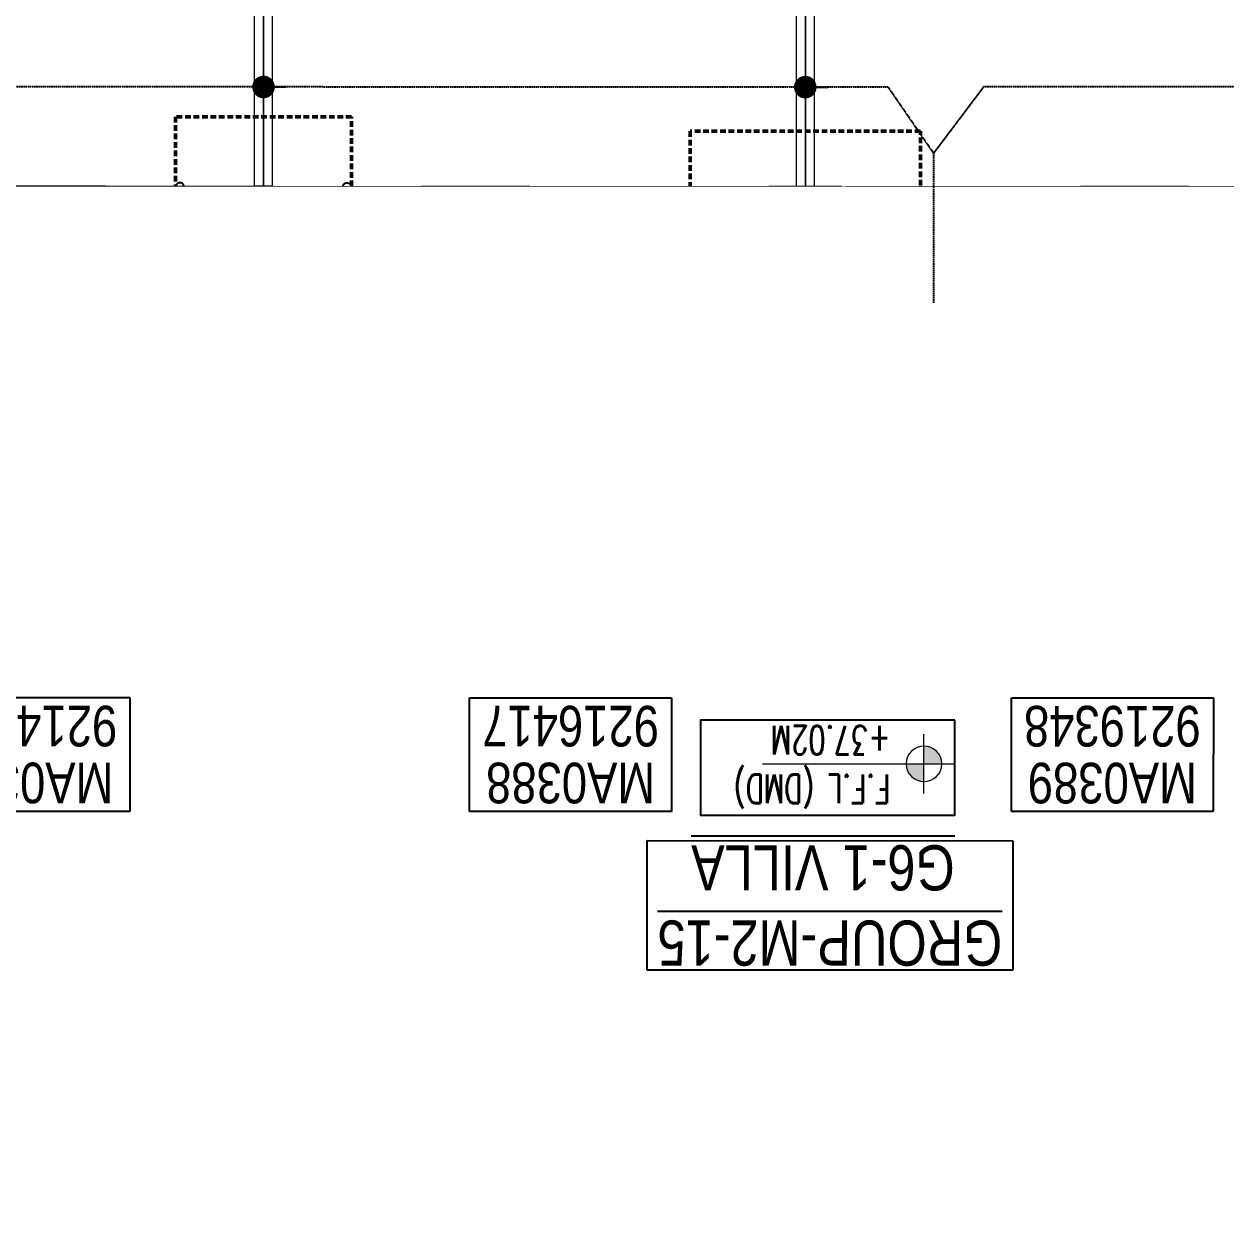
# Model space of a CAD drawing. Header units: centimetres. Extents: x -6122352 to 6876996, y -1694241 to 2592194.
# Drawn here: x 59237 to 72548, y -35035 to -21858 of the extents above; entities that cross this region are included whole.
import ezdxf
from ezdxf.xclip import XClip

# ---------------------------------------------------------------- set-up
doc = ezdxf.new("R2010")
doc.units = ezdxf.units.CM
doc.header["$MEASUREMENT"] = 0
doc.header["$XCLIPFRAME"] = 2
for name, pattern in [('DASHED2', [0.375, 0.25, -0.125]), ('XR-AR-MID-SETTING OUT FOR MASTER$0$23585-XR-AR-MID-GROUND FLOOR$0$23261-XR-AR-SI-GF$0$HIDDEN', [0.375, 0.25, -0.125]), ('XR-AR-MID-SETTING OUT FOR MASTER$0$23585-XR-AR-MID-GROUND FLOOR$0$945-4P-1-101-GROUND FLOOR PLAN$0$XR-MIDDLE-GROUND FLOOR PLAN$0$HIDDEN', [9.525, 6.35, -3.175]), ('XR-AR-MID-SETTING OUT FOR MASTER$0$23585-XR-AR-MID-GROUND FLOOR$0$945-4P-1-101-GROUND FLOOR PLAN$0$XR-MIDDLE-GROUND FLOOR PLAN$0$HIDDEN2', [0.1875, 0.125, -0.0625])]:
    doc.linetypes.add(name, pattern=pattern)
doc.layers.add('08-Compound Wall-4', color=7, linetype='Continuous', lineweight=25, true_color=0xff4405)
for name, color, linetype, lineweight in [('23585-XR-AR-DAMAC PLOT LIMITS$0$1-Mid units', 41, 'Continuous', 5), ('@ Foundations', 4, 'DASHED2', 50), ('A-ANNO-TEXT', 3, 'Continuous', 25), ('XR-AR-MID-SETTING OUT FOR MASTER$0$23585-XR-AR-MID-GROUND FLOOR$0$$A-GLAZ-WNDO', 232, 'Continuous', 9), ('XR-AR-MID-SETTING OUT FOR MASTER$0$23585-XR-AR-MID-GROUND FLOOR$0$$A-WALL', 1, 'Continuous', 5), ('XR-AR-MID-SETTING OUT FOR MASTER$0$23585-XR-AR-MID-GROUND FLOOR$0$A-DOOR', 31, 'Continuous', 5), ('XR-AR-MID-SETTING OUT FOR MASTER$0$23585-XR-AR-MID-GROUND FLOOR$0$A-DOOR-FULL', 1, 'Continuous', 9), ('XR-AR-MID-SETTING OUT FOR MASTER$0$23585-XR-AR-MID-GROUND FLOOR$0$A-EQUP-KITN-PLAN', 202, 'Continuous', 9), ('XR-AR-MID-SETTING OUT FOR MASTER$0$23585-XR-AR-MID-GROUND FLOOR$0$A-FLOR-OVHD', 9, 'XR-AR-MID-SETTING OUT FOR MASTER$0$23585-XR-AR-MID-GROUND FLOOR$0$23261-XR-AR-SI-GF$0$HIDDEN', 15), ('XR-AR-MID-SETTING OUT FOR MASTER$0$23585-XR-AR-MID-GROUND FLOOR$0$A-FLOR-PATT', 8, 'Continuous', 5), ('XR-AR-MID-SETTING OUT FOR MASTER$0$23585-XR-AR-MID-GROUND FLOOR$0$A-GLAZ-SILL', 8, 'Continuous', 5), ('XR-AR-MID-SETTING OUT FOR MASTER$0$23585-XR-AR-MID-GROUND FLOOR$0$A-GLAZ-WNDO', 232, 'Continuous', 9), ('XR-AR-MID-SETTING OUT FOR MASTER$0$23585-XR-AR-MID-GROUND FLOOR$0$A-WALL', 7, 'Continuous', 30), ('XR-AR-MID-SETTING OUT FOR MASTER$0$23585-XR-AR-MID-GROUND FLOOR$0$A-WALL-FNSH', 9, 'Continuous', 5), ('XR-AR-MID-SETTING OUT FOR MASTER$0$23585-XR-AR-MID-GROUND FLOOR$0$S-COLS', 51, 'Continuous', 40), ('Xref group 33-41$0$36-TAGLVL', 23, 'Continuous', 9)]:
    doc.layers.add(name, color=color, linetype=linetype, lineweight=lineweight)
for name, color, linetype in [('@MI-REF LAYER', 7, 'Continuous'), ('B_TH_4', 7, 'Continuous'), ('XR-AR-MID-SETTING OUT FOR MASTER$0$23585-XR-AR-MID-GROUND FLOOR$0$A-Flor-Hral', 3, 'Continuous'), ('XR-AR-MID-SETTING OUT FOR MASTER$0$23585-XR-AR-MID-GROUND FLOOR$0$A-Flor-Strs', 1, 'Continuous'), ('XR-AR-MID-SETTING OUT FOR MASTER$0$23585-XR-AR-MID-GROUND FLOOR$0$G-SHAD-20', 251, 'Continuous'), ('XR-AR-MID-SETTING OUT FOR MASTER$0$23585-XR-AR-MID-GROUND FLOOR$0$GS-HATCH-FLOOR TILE', 251, 'Continuous'), ('Xref group 33-41$0$S-LEVELS', 2, 'Continuous'), ('Xref group 33-41$0$TYPICAL NEW PROFILE', 3, 'Continuous')]:
    doc.layers.add(name, color=color, linetype=linetype)
doc.styles.add('Xref group 33-41$0$1710 X BOUNDARY WALL OPTION 1$0$Ariel', font='arial.ttf', dxfattribs={"width": 0.8})
doc.styles.add('Xref group 33-41$0$DLT_TEXT', font='romans.shx', dxfattribs={"width": 0.7})
doc.styles.add('Xref group 33-41$0$Overall SOP Plan$0$LAC-609-NG10-1-XREF-GRID-125SC$0$GRID-DIM-NO', font='arial.ttf', dxfattribs={"width": 0.8})

# ---------------------------------------------------------------- blocks, each defined once
blk = doc.blocks.new('23585-XR-AR-DAMAC PLOT LIMITS')
at = {"layer": '23585-XR-AR-DAMAC PLOT LIMITS$0$1-Mid units', "color": 251, "true_color": 0x636466}
for points in [[(496468.644, 2768918.434), (496450.948, 2768934.648), (496455.002, 2768939.071), (496472.697, 2768922.857)], [(496464.59, 2768914.01), (496446.895, 2768930.224), (496450.948, 2768934.648), (496468.644, 2768918.434)], [(496460.537, 2768909.586), (496442.842, 2768925.8), (496446.895, 2768930.224), (496464.59, 2768914.01)]]:
    blk.add_lwpolyline(points, close=True, dxfattribs=at)
blk = doc.blocks.new('A$Cf093b529')
at = {"layer": 'A-ANNO-TEXT'}
blk.add_blockref('23585-XR-AR-DAMAC PLOT LIMITS', (-495391.99, -2768603.442), dxfattribs=at)
blk = doc.blocks.new('XR-AR-MID-SETTING OUT FOR MASTER$0$23585-XR-AR-MID-GROUND FLOOR$0$945-4P-1-101-GROUND FLOOR PLAN$0$XR-MIDDLE-CAR PARK HATCH')
at = {"layer": 'XR-AR-MID-SETTING OUT FOR MASTER$0$23585-XR-AR-MID-GROUND FLOOR$0$A-FLOR-PATT'}
blk.add_lwpolyline([(9250, 100), (9250, 5500), (15050, 5503), (15050, 100)], close=True, dxfattribs=at)
blk = doc.blocks.new('*U773')
for points in [[(91, 0), (41, 0), (41, 1021), (91, 1021)], [(0, 0), (38, 0), (38, -50), (50, -50), (50, -122), (0, -122)], [(1100, 0), (1062, 0), (1062, -50), (1050, -50), (1050, -122), (1100, -122)]]:
    blk.add_lwpolyline(points, close=True)
at = {"color": 8, "linetype": 'XR-AR-MID-SETTING OUT FOR MASTER$0$23585-XR-AR-MID-GROUND FLOOR$0$945-4P-1-101-GROUND FLOOR PLAN$0$XR-MIDDLE-GROUND FLOOR PLAN$0$HIDDEN2'}
blk.add_arc((41, 0), 1021, 0, 90, dxfattribs=at)
at = {"layer": 'XR-AR-MID-SETTING OUT FOR MASTER$0$23585-XR-AR-MID-GROUND FLOOR$0$A-GLAZ-SILL', "linetype": 'XR-AR-MID-SETTING OUT FOR MASTER$0$23585-XR-AR-MID-GROUND FLOOR$0$945-4P-1-101-GROUND FLOOR PLAN$0$XR-MIDDLE-GROUND FLOOR PLAN$0$HIDDEN2', "ltscale": 3}
blk.add_lwpolyline([(0, 0), (1100, 0), (1100, -122), (0, -122)], close=True, dxfattribs=at)
blk = doc.blocks.new('*U27')
for points in [[(91, 0), (41, 0), (41, 1021), (91, 1021)], [(0, 0), (38, 0), (38, -50), (50, -50), (50, -250), (0, -250)], [(1100, 0), (1062, 0), (1062, -50), (1050, -50), (1050, -250), (1100, -250)]]:
    blk.add_lwpolyline(points, close=True)
at = {"color": 8, "linetype": 'XR-AR-MID-SETTING OUT FOR MASTER$0$23585-XR-AR-MID-GROUND FLOOR$0$945-4P-1-101-GROUND FLOOR PLAN$0$XR-MIDDLE-GROUND FLOOR PLAN$0$HIDDEN2'}
blk.add_arc((41, 0), 1021, 0, 90, dxfattribs=at)
at = {"layer": 'XR-AR-MID-SETTING OUT FOR MASTER$0$23585-XR-AR-MID-GROUND FLOOR$0$A-GLAZ-SILL', "linetype": 'XR-AR-MID-SETTING OUT FOR MASTER$0$23585-XR-AR-MID-GROUND FLOOR$0$945-4P-1-101-GROUND FLOOR PLAN$0$XR-MIDDLE-GROUND FLOOR PLAN$0$HIDDEN2', "ltscale": 3}
blk.add_lwpolyline([(0, 0), (1100, 0), (1100, -250), (0, -250)], close=True, dxfattribs=at)
blk = doc.blocks.new('XR-AR-MID-SETTING OUT FOR MASTER$0$23585-XR-AR-MID-GROUND FLOOR$0$945-4P-1-101-GROUND FLOOR PLAN$0$XR-MIDDLE-GROUND FLOOR PLAN$0$A$C69996ABC')
at = {"layer": 'XR-AR-MID-SETTING OUT FOR MASTER$0$23585-XR-AR-MID-GROUND FLOOR$0$A-FLOR-OVHD', "linetype": 'XR-AR-MID-SETTING OUT FOR MASTER$0$23585-XR-AR-MID-GROUND FLOOR$0$945-4P-1-101-GROUND FLOOR PLAN$0$XR-MIDDLE-GROUND FLOOR PLAN$0$HIDDEN2', "ltscale": 5}
for p, q in [((0, 0.9), (0.1, 0.9)), ((0, 0.9), (0, 0)), ((0, 0), (0.1, 0))]:
    blk.add_line(p, q, dxfattribs=at)
blk.add_lwpolyline([(0.1, 0.85), (0.25, 0.45), (0.1, 0.05)], dxfattribs=at)
at = {"layer": 'XR-AR-MID-SETTING OUT FOR MASTER$0$23585-XR-AR-MID-GROUND FLOOR$0$A-GLAZ-WNDO'}
for p, q in [((0.1, 0.85), (0.1, 0.9)), ((0.1, 0.9), (0.1, 0)), ((0.25, 0.85), (0.1, 0.85)), ((0.25, 0.9), (0.25, 0.85)), ((0.25, 0.85), (0.25, 0.05)), ((0.1, 0), (0.1, 0.05)), ((0.1, 0.05), (0.25, 0.05)), ((0.25, 0), (0.25, 0.05))]:
    blk.add_line(p, q, dxfattribs=at)
for points in [[(0.25, 0.9), (0.1, 0.9)], [(0.1, 0), (0.25, 0)]]:
    blk.add_lwpolyline(points, dxfattribs=at)
blk.add_lwpolyline([(0.25, 0.85), (0.25, 0.05), (0.2, 0.05), (0.2, 0.85)], close=True, dxfattribs=at)
blk = doc.blocks.new('XR-AR-MID-SETTING OUT FOR MASTER$0$23585-XR-AR-MID-GROUND FLOOR$0$945-4P-1-101-GROUND FLOOR PLAN$0$XR-MIDDLE-GROUND FLOOR PLAN$0$A$C70344426')
at = {"layer": 'XR-AR-MID-SETTING OUT FOR MASTER$0$23585-XR-AR-MID-GROUND FLOOR$0$A-GLAZ-SILL'}
blk.add_line((0.25, 2.65), (0.25, 0), dxfattribs=at)
at = {"layer": 'XR-AR-MID-SETTING OUT FOR MASTER$0$23585-XR-AR-MID-GROUND FLOOR$0$A-GLAZ-WNDO'}
for p, q in [((0, 2.65), (0, 2.6)), ((0, 2.65), (0.25, 2.65)), ((0, 2.6), (0.15, 2.6)), ((0.15, 2.6), (0.15, 2.65)), ((0.15, 2.6), (0.15, 0)), ((0, 1.8), (0, 1.75)), ((0.15, 1.8), (0, 1.8)), ((0, 1.75), (0.15, 1.75)), ((0.15, 1.75), (0.15, 1.8)), ((0, 0.9), (0, 0.85)), ((0.15, 0.9), (0, 0.9)), ((0, 0.85), (0.15, 0.85)), ((0, 0.85), (0, 0.05)), ((0.15, 0.85), (0.15, 0.9)), ((0.15, 0.05), (0, 0.05)), ((0, 0), (0, 0.05)), ((0.15, 0), (0.15, 0.05)), ((0.25, 0), (0, 0))]:
    blk.add_line(p, q, dxfattribs=at)
blk.add_lwpolyline([(0.05, 1.8), (0.05, 2.6), (0, 2.6), (0, 0.9), (0.05, 0.9), (0.05, 1.75)], dxfattribs=at)
blk.add_lwpolyline([(0, 0.85), (0, 0.05), (0.05, 0.05), (0.05, 0.85)], close=True, dxfattribs=at)
blk = doc.blocks.new('*U28')
for points in [[(0, 70), (38, 70), (38, 120), (50, 120), (50, 180), (0, 180)], [(1100, 70), (1062, 70), (1062, 120), (1050, 120), (1050, 180), (1100, 180)], [(91, 70), (41, 70), (41, -951), (91, -951)]]:
    blk.add_lwpolyline(points, close=True)
at = {"color": 8, "linetype": 'XR-AR-MID-SETTING OUT FOR MASTER$0$23585-XR-AR-MID-GROUND FLOOR$0$945-4P-1-101-GROUND FLOOR PLAN$0$XR-MIDDLE-GROUND FLOOR PLAN$0$HIDDEN2'}
blk.add_arc((41, 70), 1021, 270, 0, dxfattribs=at)
at = {"layer": 'XR-AR-MID-SETTING OUT FOR MASTER$0$23585-XR-AR-MID-GROUND FLOOR$0$A-GLAZ-SILL', "linetype": 'XR-AR-MID-SETTING OUT FOR MASTER$0$23585-XR-AR-MID-GROUND FLOOR$0$945-4P-1-101-GROUND FLOOR PLAN$0$XR-MIDDLE-GROUND FLOOR PLAN$0$HIDDEN2', "ltscale": 3}
blk.add_lwpolyline([(0, 70), (1100, 70), (1100, 180), (0, 180)], close=True, dxfattribs=at)
blk = doc.blocks.new('XR-AR-MID-SETTING OUT FOR MASTER$0$23585-XR-AR-MID-GROUND FLOOR$0$945-4P-1-101-GROUND FLOOR PLAN$0$XR-MIDDLE-GROUND FLOOR PLAN$0$A$C2DB306E2')
at = {"layer": 'XR-AR-MID-SETTING OUT FOR MASTER$0$23585-XR-AR-MID-GROUND FLOOR$0$A-DOOR-FULL'}
for p, q in [((0.15, 1.25), (0.05, 1.25)), ((0.05, 1.25), (0.05, 1.2)), ((0.05, 1.2), (0.15, 1.2)), ((0.15, 1.2), (0.15, 1.25)), ((0, 0.8), (0, 0)), ((0, 0.8), (0.04, 0.8)), ((0.04, 0.8), (0.04, 0)), ((0.05, 0.35), (0.05, 0.4)), ((0.05, 0.4), (0.15, 0.4)), ((0.15, 0.4), (0.15, 0.35)), ((0.15, 0.35), (0.05, 0.35)), ((0, 0), (0.04, 0))]:
    blk.add_line(p, q, dxfattribs=at)
at = {"layer": 'XR-AR-MID-SETTING OUT FOR MASTER$0$23585-XR-AR-MID-GROUND FLOOR$0$A-GLAZ-SILL', "linetype": 'XR-AR-MID-SETTING OUT FOR MASTER$0$23585-XR-AR-MID-GROUND FLOOR$0$945-4P-1-101-GROUND FLOOR PLAN$0$XR-MIDDLE-GROUND FLOOR PLAN$0$HIDDEN2', "ltscale": 3}
for p, q in [((0.05, 1.2), (0.05, 0.4)), ((0.15, 1.2), (0.15, 0.4))]:
    blk.add_line(p, q, dxfattribs=at)
blk = doc.blocks.new('XR-AR-MID-SETTING OUT FOR MASTER$0$23585-XR-AR-MID-GROUND FLOOR$0$945-4P-1-101-GROUND FLOOR PLAN$0$XR-MIDDLE-GROUND FLOOR PLAN$0$BREAK LINE1')
blk.add_lwpolyline([(648, -6, 0, 0, 0), (101, -6, 16.7, 16.7, 0), (38, -178, 16.7, 16.7, 0), (-87, 166, 16.7, 16.7, 0), (-149, -6, 0, 0, 0), (-912, -6, 0, 0, 0)], format="xyseb")
blk = doc.blocks.new('XR-AR-MID-SETTING OUT FOR MASTER$0$23585-XR-AR-MID-GROUND FLOOR$0$945-4P-1-101-GROUND FLOOR PLAN$0$XR-MIDDLE-GROUND FLOOR PLAN$0$WRFWF')
at = {"layer": 'XR-AR-MID-SETTING OUT FOR MASTER$0$23585-XR-AR-MID-GROUND FLOOR$0$A-FLOR-OVHD', "linetype": 'XR-AR-MID-SETTING OUT FOR MASTER$0$23585-XR-AR-MID-GROUND FLOOR$0$945-4P-1-101-GROUND FLOOR PLAN$0$XR-MIDDLE-GROUND FLOOR PLAN$0$HIDDEN', "ltscale": 0.1}
for p, q in [((9250, 14090), (9250, 9909)), ((10350, 14089), (9250, 14089)), ((10350, 13809), (9250, 13809)), ((10350, 13529), (9250, 13529)), ((10350, 13249), (9250, 13249)), ((10350, 12969), (9250, 12969)), ((10350, 12689), (9250, 12689)), ((10350, 12409), (9250, 12409)), ((10350, 12129), (9250, 12129)), ((10350, 11849), (9250, 11849)), ((10350, 11569), (9250, 11569)), ((10350, 11289), (9250, 11289)), ((10350, 11009), (9250, 11009)), ((10350, 11009), (10350, 9909)), ((10350, 9909), (9250, 9909))]:
    blk.add_line(p, q, dxfattribs=at)
blk.add_lwpolyline([(10350, 14370), (10350, 11009)], dxfattribs=at)
blk = doc.blocks.new('XR-AR-MID-SETTING OUT FOR MASTER$0$23585-XR-AR-MID-GROUND FLOOR$0$945-4P-1-101-GROUND FLOOR PLAN$0$XR-MIDDLE-GROUND FLOOR PLAN$0$ASDASDASD')
blk.add_wipeout([(-42428, 24502), (-42278, 24502), (-42278, 24052), (-42428, 24052)])
blk.add_hatch(color=256).paths.add_polyline_path([(-42428, 24502), (-42278, 24502), (-42428, 24052)])
for p, q in [((-42278, 24502), (-42428, 24502)), ((-42428, 24502), (-42428, 24052)), ((-42428, 24052), (-42278, 24502)), ((-42278, 24052), (-42278, 24502)), ((-42428, 24052), (-42278, 24052))]:
    blk.add_line(p, q)
blk = doc.blocks.new('*U26')
at = {"color": 0, "linetype": 'ByBlock'}
blk.add_line((0, 300), (0, 0), dxfattribs=at)
at = {"color": 0, "linetype": 'ByBlock', "const_width": 15}
blk.add_lwpolyline([(195, 188), (0, 300), (-195, 188)], dxfattribs=at)
blk.add_circle((0, 0), 45)
blk = doc.blocks.new('XR-AR-MID-SETTING OUT FOR MASTER$0$23585-XR-AR-MID-GROUND FLOOR$0$A$C08698786')
at = {"layer": 'XR-AR-MID-SETTING OUT FOR MASTER$0$23585-XR-AR-MID-GROUND FLOOR$0$S-COLS', "color": 252, "lineweight": 30}
for points in [[(5900, 19473), (5900, 18773), (6100, 18773), (6100, 19473)], [(-100, 18728), (-100, 17728), (100, 17728), (100, 18728)], [(-100, 16145), (-100, 14945), (100, 14945), (100, 16145)], [(5900, 15688), (5900, 14688), (6100, 14688), (6100, 15688)], [(5900, 11147), (5900, 9747), (6100, 9747), (6100, 11147)], [(-100, 9157), (-100, 7757), (100, 7757), (100, 9157)], [(-100, 6700), (-100, 5500), (100, 5500), (100, 6700)], [(5900, 6500), (5900, 5500), (6100, 5500), (6100, 6500)], [(-200, 550), (200, 550), (200, 350), (-200, 350)], [(5800, 550), (6200, 550), (6200, 350), (5800, 350)]]:
    blk.add_lwpolyline(points, close=True, dxfattribs=at)
blk = doc.blocks.new('XR-AR-MID-SETTING OUT FOR MASTER')
at = {"layer": 'XR-AR-MID-SETTING OUT FOR MASTER$0$23585-XR-AR-MID-GROUND FLOOR$0$A-EQUP-KITN-PLAN', "color": 8}
for p, q in [((3900, 15203), (5500, 15203)), ((3900, 14953), (3900, 15203)), ((5500, 14953), (5500, 15203)), ((3500, 14253), (5300, 14253)), ((5300, 12103), (5300, 14253)), ((4405, 12103), (5300, 12103)), ((4405, 11503), (4405, 12103))]:
    blk.add_line(p, q, dxfattribs=at)
at = {"layer": 'XR-AR-MID-SETTING OUT FOR MASTER$0$23585-XR-AR-MID-GROUND FLOOR$0$A-Flor-Hral', "color": 8}
blk.add_lwpolyline([(100, 14903), (2090, 14903), (2090, 14853), (100, 14853)], dxfattribs=at)
at = {"layer": 'XR-AR-MID-SETTING OUT FOR MASTER$0$23585-XR-AR-MID-GROUND FLOOR$0$A-FLOR-OVHD', "color": 8, "linetype": 'XR-AR-MID-SETTING OUT FOR MASTER$0$23585-XR-AR-MID-GROUND FLOOR$0$23261-XR-AR-SI-GF$0$HIDDEN', "ltscale": 5}
for p, q in [((5500, 14953), (3900, 14953)), ((3900, 14853), (5500, 14853)), ((5580, 12103), (5580, 14853)), ((3400, 14153), (3400, 12203)), ((3500, 12203), (3500, 14153)), ((5900, 12003), (5400, 11503)), ((5400, 12003), (5900, 11503))]:
    blk.add_line(p, q, dxfattribs=at)
blk.add_lwpolyline([(2750, 12003), (3250, 12003), (3250, 11503), (2750, 11503)], close=True, dxfattribs=at)
for points in [[(2750, 12003), (3250, 11503)], [(2750, 11503), (3250, 12003)]]:
    blk.add_lwpolyline(points, dxfattribs=at)
at = {"layer": 'XR-AR-MID-SETTING OUT FOR MASTER$0$23585-XR-AR-MID-GROUND FLOOR$0$A-Flor-Strs', "color": 8}
for p, q in [((2040, 14953), (100, 14953)), ((1200, 14953), (1200, 14903)), ((1480, 14953), (1480, 14903)), ((1760, 14953), (1760, 14903)), ((2040, 14953), (2040, 14903)), ((1200, 14853), (1200, 13953)), ((1480, 14853), (1480, 13953)), ((1760, 14853), (1760, 13953)), ((2040, 14853), (2040, 13953)), ((1100, 13853), (100, 13853)), ((1200, 13853), (1200, 13573)), ((1480, 13903), (1480, 13853)), ((1760, 13903), (1760, 13853)), ((2040, 13903), (2040, 13853)), ((1100, 13573), (100, 13573)), ((1200, 13573), (1150, 13573)), ((5900, 5803), (4250, 5803)), ((5900, 5503), (4250, 5503))]:
    blk.add_line(p, q, dxfattribs=at)
blk.add_lwpolyline([(1200, 13903), (1200, 13853), (1150, 13853)], dxfattribs=at)
at = {"layer": 'XR-AR-MID-SETTING OUT FOR MASTER$0$23585-XR-AR-MID-GROUND FLOOR$0$A-Flor-Strs', "color": 8, "const_width": 15}
blk.add_lwpolyline([(455, 13685), (650, 13573), (845, 13685)], dxfattribs=at)
at = {"layer": 'XR-AR-MID-SETTING OUT FOR MASTER$0$23585-XR-AR-MID-GROUND FLOOR$0$A-Flor-Strs', "color": 8}
blk.add_circle((2040, 14403), 45, dxfattribs=at)
at = {"layer": 'XR-AR-MID-SETTING OUT FOR MASTER$0$23585-XR-AR-MID-GROUND FLOOR$0$A-WALL', "color": 8}
for points in [[(5900, 19473), (6100, 19473), (6100, 5500), (5900, 5500), (5900, 14853), (5500, 14853), (5500, 14953), (5900, 14953)], [(3900, 14853), (3900, 14953), (3400, 14953), (3400, 14153), (3500, 14153), (3500, 14853)], [(3400, 12203), (3500, 12203), (3500, 11503), (4400, 11503), (4400, 11253), (3650, 11253), (3650, 11028), (3400, 11028)], [(4250, 5500), (3050, 5500), (3050, 5750), (4000, 5750), (4000, 8850), (3300, 8850), (3300, 8950), (3400, 8950), (3400, 9928), (3650, 9928), (3650, 9100), (4250, 9100)], [(2100, 8950), (2100, 9050), (2200, 9050), (2200, 8950), (2300, 8950), (2300, 8850), (2000, 8850), (2000, 8950)], [(100, 5750), (400, 5750), (400, 5500), (100, 5500)]]:
    blk.add_lwpolyline(points, close=True, dxfattribs=at)
for points in [[(3500, 14853), (3400, 14853)], [(5700, 12003), (5900, 12003), (5900, 12103), (5300, 12103), (5300, 11503), (5300, 11503), (5300, 11253), (5900, 11253), (5900, 11503), (5400, 11503), (5400, 12003), (5700, 12003)], [(2100, 11050), (2100, 10950)]]:
    blk.add_lwpolyline(points, dxfattribs=at)
at = {"layer": 'XR-AR-MID-SETTING OUT FOR MASTER$0$23585-XR-AR-MID-GROUND FLOOR$0$A-WALL-FNSH', "color": 8}
for points in [[(2080, 10930), (120, 10930), (120, 8973), (1100, 8973), (1100, 8953)], [(2100, 9950), (2080, 9950), (2080, 10930)]]:
    blk.add_lwpolyline(points, dxfattribs=at)
at = {"layer": '08-Compound Wall-4', "ltscale": 100}
blk.add_blockref('XR-AR-MID-SETTING OUT FOR MASTER$0$23585-XR-AR-MID-GROUND FLOOR$0$945-4P-1-101-GROUND FLOOR PLAN$0$XR-MIDDLE-CAR PARK HATCH', (-9150, 0), dxfattribs=at)
at = {"layer": 'XR-AR-MID-SETTING OUT FOR MASTER$0$23585-XR-AR-MID-GROUND FLOOR$0$$A-GLAZ-WNDO', "color": 8}
for name, p, xscale, yscale, zscale, rotation in [('XR-AR-MID-SETTING OUT FOR MASTER$0$23585-XR-AR-MID-GROUND FLOOR$0$945-4P-1-101-GROUND FLOOR PLAN$0$XR-MIDDLE-GROUND FLOOR PLAN$0$A$C69996ABC', (5300, 11253), 1000.000000000049, 1000.000000000049, 1000.000000000049, 90), ('XR-AR-MID-SETTING OUT FOR MASTER$0$23585-XR-AR-MID-GROUND FLOOR$0$945-4P-1-101-GROUND FLOOR PLAN$0$XR-MIDDLE-GROUND FLOOR PLAN$0$A$C70344426', (400, 5500), -1000.000000000001, 1000.000000000001, 1000.000000000001, 270)]:
    blk.add_blockref(name, p, dxfattribs=dict(at, xscale=xscale, yscale=yscale, zscale=zscale, rotation=rotation))
at = {"layer": 'XR-AR-MID-SETTING OUT FOR MASTER$0$23585-XR-AR-MID-GROUND FLOOR$0$$A-WALL', "color": 8}
blk.add_blockref('XR-AR-MID-SETTING OUT FOR MASTER$0$23585-XR-AR-MID-GROUND FLOOR$0$945-4P-1-101-GROUND FLOOR PLAN$0$XR-MIDDLE-GROUND FLOOR PLAN$0$WRFWF', (-9150, -797), dxfattribs=at)
at = {"layer": 'XR-AR-MID-SETTING OUT FOR MASTER$0$23585-XR-AR-MID-GROUND FLOOR$0$A-DOOR', "color": 8, "xscale": -1000.000000000001, "yscale": 1000.000000000001, "zscale": 1000.000000000001, "rotation": 270}
blk.add_blockref('XR-AR-MID-SETTING OUT FOR MASTER$0$23585-XR-AR-MID-GROUND FLOOR$0$945-4P-1-101-GROUND FLOOR PLAN$0$XR-MIDDLE-GROUND FLOOR PLAN$0$A$C2DB306E2', (750, 8800), dxfattribs=at)
at = {"layer": 'XR-AR-MID-SETTING OUT FOR MASTER$0$23585-XR-AR-MID-GROUND FLOOR$0$A-DOOR-FULL', "color": 8, "xscale": 0.8181820445283869, "yscale": 0.8181820445283869, "zscale": 0.8181820445283869, "rotation": 90}
for p in [(2100, 11150), (2100, 9050)]:
    blk.add_blockref('*U773', p, dxfattribs=at)
at = {"layer": 'XR-AR-MID-SETTING OUT FOR MASTER$0$23585-XR-AR-MID-GROUND FLOOR$0$A-DOOR-FULL', "color": 8, "rotation": 90}
blk.add_blockref('*U27', (3400, 9928), dxfattribs=at)
at = {"layer": 'XR-AR-MID-SETTING OUT FOR MASTER$0$23585-XR-AR-MID-GROUND FLOOR$0$A-DOOR-FULL', "color": 8, "xscale": -0.909090909090913, "yscale": 0.909090909090913, "zscale": 0.909090909090913}
blk.add_blockref('*U28', (3300, 8786), dxfattribs=at)
at = {"layer": 'XR-AR-MID-SETTING OUT FOR MASTER$0$23585-XR-AR-MID-GROUND FLOOR$0$A-FLOR-OVHD', "color": 8, "linetype": 'XR-AR-MID-SETTING OUT FOR MASTER$0$23585-XR-AR-MID-GROUND FLOOR$0$23261-XR-AR-SI-GF$0$HIDDEN', "ltscale": 5, "xscale": -0.9999999999999997, "rotation": 194.2810957359752}
blk.add_blockref('XR-AR-MID-SETTING OUT FOR MASTER$0$23585-XR-AR-MID-GROUND FLOOR$0$945-4P-1-101-GROUND FLOOR PLAN$0$XR-MIDDLE-GROUND FLOOR PLAN$0$BREAK LINE1', (675, 13433), dxfattribs=at)
at = {"layer": 'XR-AR-MID-SETTING OUT FOR MASTER$0$23585-XR-AR-MID-GROUND FLOOR$0$A-Flor-Strs', "color": 8}
blk.add_blockref('*U26', (5075, 5502), dxfattribs=at)
at = {"layer": 'XR-AR-MID-SETTING OUT FOR MASTER$0$23585-XR-AR-MID-GROUND FLOOR$0$G-SHAD-20', "color": 8}
blk.add_blockref('XR-AR-MID-SETTING OUT FOR MASTER$0$23585-XR-AR-MID-GROUND FLOOR$0$945-4P-1-101-GROUND FLOOR PLAN$0$XR-MIDDLE-GROUND FLOOR PLAN$0$ASDASDASD', (44478, -10850), dxfattribs=at)
at = {"layer": 'XR-AR-MID-SETTING OUT FOR MASTER$0$23585-XR-AR-MID-GROUND FLOOR$0$A-Flor-Hral', "color": 8}
blk.add_lwpolyline([(1150, 13560), (1150, 13903), (2090, 13903), (2090, 13953), (1100, 13953), (1100, 13548)], dxfattribs=at)
at = {"layer": 'XR-AR-MID-SETTING OUT FOR MASTER$0$23585-XR-AR-MID-GROUND FLOOR$0$A-Flor-Strs', "color": 8}
blk.add_lwpolyline([(650, 13573), (650, 14403), (2040, 14403)], dxfattribs=at)
at = {"layer": 'XR-AR-MID-SETTING OUT FOR MASTER$0$23585-XR-AR-MID-GROUND FLOOR$0$A-WALL', "color": 8}
for points in [[(100, 19473), (-100, 19473), (-100, 5500), (100, 5500), (100, 8850), (1100, 8850), (1100, 8950), (100, 8950), (100, 10950), (2100, 10950), (2100, 9950), (2200, 9950), (2200, 11150), (2100, 11150), (2100, 11050), (100, 11050)], [(2200, 13653), (2200, 13653), (2200, 13853), (1200, 13853), (1200, 13753), (1850, 13753), (1850, 13103), (2100, 13103), (2100, 12653), (1950, 12653), (1950, 12552), (2100, 12552), (2100, 12050), (2200, 12050), (2200, 13203), (2050, 13203), (2050, 13653), (2200, 13653)], [(1950, 13203), (2000, 13203), (2000, 13653), (1950, 13653)]]:
    blk.add_lwpolyline(points, close=True, dxfattribs=at)
at = {"layer": 'XR-AR-MID-SETTING OUT FOR MASTER$0$23585-XR-AR-MID-GROUND FLOOR$0$GS-HATCH-FLOOR TILE', "color": 8}
blk.add_blockref('XR-AR-MID-SETTING OUT FOR MASTER$0$23585-XR-AR-MID-GROUND FLOOR$0$A$C08698786', (0, 0), dxfattribs=at)
blk = doc.blocks.new('MID UNIT')
at = {"xscale": 0.001, "yscale": 0.001, "zscale": 0.001}
blk.add_blockref('XR-AR-MID-SETTING OUT FOR MASTER', (0, 0), dxfattribs=at)
blk = doc.blocks.new('TH_4')
at = {"xscale": -1}
for p in [(495814.305, 2769130.514), (495826.305, 2769130.514)]:
    blk.add_blockref('MID UNIT', p, dxfattribs=at)
blk.add_blockref('MID UNIT', (495814.305, 2769130.514))
blk = doc.blocks.new('A$C780da55d')
at = {"layer": 'B_TH_4', "xscale": 1.000039159572381, "yscale": 1.000039159572381, "zscale": 1.000039159572381}
blk.add_blockref('TH_4', (-495814.07, -2769239.302), dxfattribs=at)
blk = doc.blocks.new('23585-XR-AR-MALDIVE-2$0$TH_4')
blk.add_blockref('A$C780da55d', (495794.655, 2769130.864))
at = {"layer": '@ Foundations', "linetype": 'DASHED2', "ltscale": 0.25}
for points in [[(495812.956, 2769144.71), (495815.656, 2769144.71), (495815.656, 2769147.21), (495812.956, 2769147.21)], [(495819.33, 2769144.433), (495821.28, 2769144.433), (495821.28, 2769146.983), (495819.33, 2769146.983)], [(495819.13, 2769139.687), (495821.48, 2769139.687), (495821.48, 2769142.637), (495819.13, 2769142.637)], [(495813.03, 2769135.4), (495815.58, 2769135.4), (495815.58, 2769140.5), (495813.03, 2769140.5)], [(495819.33, 2769135.24), (495821.28, 2769135.24), (495821.28, 2769137.79), (495819.33, 2769137.79)]]:
    blk.add_lwpolyline(points, close=True, dxfattribs=at)
blk = doc.blocks.new('Xref group 33-41$0$LVL  ATTR')
at = {"color": 7}
blk.add_wipeout([(-0.337, 0.384), (1.897, 0.384), (1.897, -0.45), (-0.337, -0.45)], dxfattribs=at)
at = {"layer": 'Xref group 33-41$0$36-TAGLVL', "extrusion": (-4.88814e-07, 1.40652e-17, 1)}
h = blk.add_hatch(color=252, dxfattribs=at)
h.paths.add_polyline_path([(-0.065, 0.156, 0.414214), (-0.222, 0), (-0.065, 0)])
h.paths.add_polyline_path([(0.091, 0), (-0.065, 0), (-0.065, -0.156, 0.414214)])
for p, q in [((-0.065, -0.26), (-0.065, 0.26)), ((1.351, 0, 0), (-0.325, 0, 0))]:
    blk.add_line(p, q, dxfattribs=at)
blk.add_circle((-0.065, 0, 0), 0.156, dxfattribs=at)
at = {"layer": 'Xref group 33-41$0$S-LEVELS', "color": 1}
blk.add_lwpolyline([(-0.337, 0.384), (1.897, 0.384), (1.897, -0.45), (-0.337, -0.45)], close=True, dxfattribs=at)
at = {"layer": 'Xref group 33-41$0$TYPICAL NEW PROFILE', "color": 3, "style": 'Xref group 33-41$0$DLT_TEXT', "width": 0.7}
for tag, p in [('+0.00M', (0.241, 0.067, 0)), ('S.S.L', (0.241, -0.345, 0))]:
    blk.add_attdef(tag, p, '', height=0.25, dxfattribs=at)
blk = doc.blocks.new('_Dot')
at = {"color": 0, "linetype": 'ByBlock', "lineweight": -2}
blk.add_line((-0.5, 0), (-1, 0), dxfattribs=at)
at = {"color": 0, "linetype": 'ByBlock', "const_width": 0.5}
blk.add_lwpolyline([(-0.25, 0, 1), (0.25, 0, 1)], format="xyb", close=True, dxfattribs=at)

msp = doc.modelspace()

# ---------------------------------------------------------------- block references
at = {"layer": '@MI-REF LAYER', "xscale": 1000, "yscale": 1000, "zscale": 1000, "rotation": 312.4882903633292}
msp.add_blockref('A$Cf093b529', (-891608.73293, 539022.72011), dxfattribs=at)

# ---------------------------------------------------------------- next in the draw order: block references
at = {"layer": '@MI-REF LAYER'}
ref = msp.add_blockref('23585-XR-AR-MALDIVE-2$0$TH_4', (496374962.51022, 2769024078.66372), dxfattribs=dict(at, xscale=999.9999999999998, yscale=999.9999999999998, zscale=999.9999999999998, rotation=179.9898040398786))
XClip(ref).set_block_clipping_path([(495835.3952669692, 2769154.4442930208), (495826.305352625, 2769154.414279006), (495820.3054934181, 2769154.4143766281), (495814.3054908365, 2769154.4143391368), (495808.3054860043, 2769154.4143016459), (495802.3054811698, 2769154.4142641542), (495793.2155667376, 2769154.4543940844), (495793.2155817151, 2769130.5143736028), (495835.3974956125, 2769130.5144396857)])

# ---------------------------------------------------------------- next in the draw order: linework, layer by layer
at = {"layer": '@MI-REF LAYER', "linetype": 'DASHED2', "extrusion": (4.96474e-13, -6.92406e-09, 1), "elevation": 20.83403}
for points in [[(55888.76391, -22550.70287), (68802.86726, -22552.99963), (69308.9603, -23289.5348)], [(79888.77297, -22553.86944), (69864.87676, -22552.09186), (69308.9603, -23289.5348)]]:
    msp.add_lwpolyline(points, dxfattribs=at)
at = {"layer": '@MI-REF LAYER', "const_width": 5}
msp.add_lwpolyline([(86038.72835, -23663.32739), (86036.27767, -37937.15828), (79785.98747, -37936.04602), (79786.17562, -37635.41642), (55984.74283, -37631.18088), (55984.8234, -37931.81053), (49734.5779, -37930.69829), (49737.16266, -23656.86742)], close=True, dxfattribs=at)

# ---------------------------------------------------------------- next in the draw order: block references
at = {"layer": '@MI-REF LAYER', "extrusion": (1.22616e-11, -6.92405e-09, 1), "xscale": 250, "yscale": 250, "zscale": 250, "rotation": 180.0566063726187}
for p in [(61888.98155, -22555.34275, 0.00016), (67888.76254, -22557.14767, 0.00016)]:
    msp.add_blockref('_Dot', p, dxfattribs=at)

# ---------------------------------------------------------------- next in the draw order: wipeouts: each hides what was drawn before it
at = {"color": 10}
msp.add_wipeout([(49734.5779, -37930.69829), (49737.16266, -23656.86742), (86038.72835, -23663.32739), (86036.23297, -37937.15828), (79785.98747, -37936.04602), (79786.17562, -37635.41642), (55984.74283, -37631.18088), (55984.8234, -37931.81053)], dxfattribs=at).dxf.layer = '@MI-REF LAYER'

# ---------------------------------------------------------------- next in the draw order: linework, layer by layer
at = {"layer": '@MI-REF LAYER', "linetype": 'DASHED2', "extrusion": (4.96474e-13, -6.92406e-09, 1), "elevation": 20.83402}
msp.add_lwpolyline([(69308.9603, -23289.5348), (69310.37552, -24945.22353)], dxfattribs=at)

# ---------------------------------------------------------------- next in the draw order: block references
at = {"layer": '@MI-REF LAYER', "color": 7}
ref = msp.add_blockref('Xref group 33-41$0$LVL  ATTR', (69121.34243, -30049.94207, -118.18661), dxfattribs=dict(at, xscale=-1261.776681587609, yscale=1261.776681587609, zscale=1261.776681587609, rotation=359.9895907070348))
ref.add_attrib('S.S.L', 'F.F.L (DMD)', (68829.66499, -30170.09504, -118.36795), dxfattribs={"layer": 'Xref group 33-41$0$TYPICAL NEW PROFILE', "color": 3, "height": 315.4441704, "rotation": 179.989593898, "style": 'Xref group 33-41$0$DLT_TEXT', "width": 0.7})
ref.add_attrib('+0.00M', '+37.02M ', (68832.43355, -29630.89354, -118.36795), dxfattribs={"layer": 'Xref group 33-41$0$TYPICAL NEW PROFILE', "color": 3, "height": 315.44417, "rotation": 179.989593898, "style": 'Xref group 33-41$0$DLT_TEXT', "width": 0.7})

# ---------------------------------------------------------------- next in the draw order: texts
at = {"layer": '@MI-REF LAYER', "color": 7, "char_height": 450, "width": 2056.8768806, "attachment_point": 1, "rotation": 179.989162847, "line_spacing_factor": 0.839439, "style": 'Xref group 33-41$0$Overall SOP Plan$0$LAC-609-NG10-1-XREF-GRID-125SC$0$GRID-DIM-NO', "bg_fill": 19, "box_fill_scale": 1.2, "bg_fill_color": 256, "bg_fill_transparency": 0}
for s, insert in [('\\pxqc;MA0387\\P9214007', (60318.27968, -30486.69435, -157.46104)), ('\\pxqc;MA0388\\P9216417', (66318.2491, -30487.72457, -157.46104)), ('\\pxqc;MA0389\\P9219348', (72318.06192, -30488.6073, -157.46104))]:
    msp.add_mtext(s, dxfattribs=dict(at, insert=insert))
at = {"layer": '@MI-REF LAYER', "color": 3, "insert": (70136.03163, -32285.15976), "char_height": 500, "width": 3948.5325215, "attachment_point": 1, "rotation": 179.988928696, "style": 'Xref group 33-41$0$1710 X BOUNDARY WALL OPTION 1$0$Ariel', "bg_fill": 19, "box_fill_scale": 1.1, "bg_fill_color": 256, "bg_fill_transparency": 0}
msp.add_mtext('\\pxqc;{\\LGROUP-M2-15  G6-1 VILLA}', dxfattribs=at)

# ---------------------------------------------------------------- next in the draw order: wipeouts: each hides what was drawn before it
msp.add_wipeout([(67271.43153, -36703.95131), (60301.94465, -36702.60732), (60302.65815, -33002.60738), (67272.14504, -33003.95137)]).dxf.layer = '@MI-REF LAYER'

doc.saveas('drawing.dxf')
